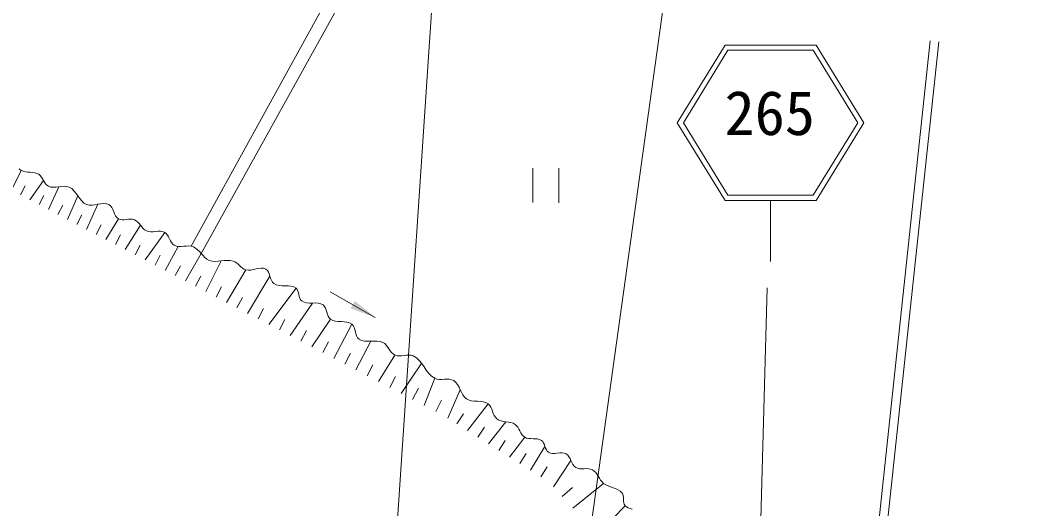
# Model space of a CAD drawing. Units: millimetres, scale not verified. Extents: x 40000 to 680000, y 20000 to 380000.
# Drawn here: x 329952 to 388377, y 308494 to 336800 of the extents above; entities that cross this region are included whole.
import ezdxf
from ezdxf.enums import TextEntityAlignment as Align

# ---------------------------------------------------------------- set-up
doc = ezdxf.new("R2010")
doc.units = ezdxf.units.MM
doc.header["$LTSCALE"] = 1000
for name, color, linetype, lineweight in [('M-BGD', 7, 'Continuous', 13), ('M-STR-HTXT', 7, 'Continuous', 13), ('M-STR-STRC', 7, 'Continuous', 13)]:
    doc.layers.add(name, color=color, linetype=linetype, lineweight=lineweight)
doc.styles.add('ＭＳ ゴシック', font='')
doc.styles.get('ＭＳ ゴシック').set_extended_font_data('MS Gothic')

# ---------------------------------------------------------------- blocks, each defined once
blk = doc.blocks.new('田')
at = {"color": 7, "linetype": 'Continuous', "lineweight": 13}
for p, q in [((-0.75, 2), (-0.75, 0)), ((0.75, 0), (0.75, 2))]:
    blk.add_line(p, q, dxfattribs=at)
blk = doc.blocks.new('filled_arrow')
at = {"color": 0, "linetype": 'Continuous', "lineweight": -2}
blk.add_solid([(7.5, 1.25), (0, 0), (7.5, -1.25)], dxfattribs=at)

msp = doc.modelspace()

# ---------------------------------------------------------------- linework, layer by layer
at = {"layer": 'M-BGD'}
for p, q in [((339860, 323706), (349626, 341470)), ((340443, 323276), (350364, 341193)), ((378950, 300870), (382659, 335599)), ((379114, 297698), (383156, 335546)), ((329441, 326953), (330017, 328101)), ((329975, 326675), (330250, 327201)), ((330510, 326396), (331304, 327515)), ((331050, 326114), (331328, 326646)), ((331591, 325832), (332182, 327148)), ((332685, 325261), (333292, 326622)), ((332138, 325546), (332419, 326085)), ((333792, 324683), (334453, 326132)), ((333238, 324972), (333522, 325517)), ((334351, 324392), (334639, 324943)), ((334911, 324099), (335646, 325287)), ((336043, 323509), (336916, 324920)), ((335477, 323804), (335768, 324362)), ((337189, 322911), (338322, 324502)), ((336616, 323210), (336910, 323774)), ((338348, 322306), (339107, 323699)), ((337768, 322609), (338066, 323180)), ((339520, 321695), (340443, 323276)), ((338933, 322001), (339235, 322578)), ((340706, 321076), (341595, 322856)), ((340112, 321386), (340417, 321970)), ((341905, 320450), (343028, 322334)), ((343118, 319817), (344421, 321977)), ((341305, 320763), (341613, 321355)), ((344346, 319177), (345935, 321273)), ((350520, 319580), (347911, 321060)), ((342511, 320134), (342824, 320732)), ((345588, 318529), (346878, 320416)), ((343732, 319497), (344048, 320102)), ((344967, 318853), (345286, 319465)), ((346844, 317873), (347919, 319473)), ((348115, 317210), (349165, 319196)), ((346215, 318201), (346539, 318821)), ((347479, 317542), (347806, 318169)), ((349400, 316540), (350258, 318204)), ((348757, 316875), (349088, 317509)), ((350700, 315861), (351656, 317397)), ((350050, 316201), (350384, 316842)), ((352016, 315175), (353175, 316902)), ((351358, 315518), (351696, 316167)), ((353346, 314481), (353963, 316059)), ((352681, 314828), (353023, 315484)), ((354729, 313747), (355444, 315396)), ((354019, 314130), (354366, 314794)), ((355862, 313031), (357055, 314582)), ((355254, 313416), (355622, 313999)), ((356470, 312647), (356838, 313229)), ((357078, 312262), (358088, 313538)), ((358292, 311495), (359177, 312645)), ((357685, 311879), (358052, 312460)), ((359504, 310728), (360351, 312110)), ((358898, 311112), (359265, 311693)), ((360110, 310345), (360477, 310926)), ((360852, 309769), (361855, 311286)), ((361354, 309208), (361941, 309732)), ((361965, 308524), (363745, 309969)), ((363339, 306986), (364990, 308677))]:
    msp.add_line(p, q, dxfattribs=at)
msp.add_lwpolyline([(329903, 328185), (330017, 328101), (330135, 328049), (330262, 328018), (330393, 328001), (330527, 327990), (330661, 327979), (330792, 327960), (330917, 327926), (331032, 327870), (331117, 327801), (331187, 327715), (331248, 327618), (331304, 327515), (331361, 327414), (331423, 327321), (331497, 327240), (331586, 327178), (331725, 327131), (331873, 327118), (332026, 327127), (332182, 327148), (332339, 327170), (332494, 327182), (332643, 327173), (332786, 327132), (332937, 327041), (333067, 326919), (333183, 326775), (333292, 326622), (333401, 326468), (333517, 326326), (333648, 326206), (333801, 326117), (333955, 326078), (334117, 326076), (334284, 326098), (334453, 326132), (334622, 326163), (334786, 326180), (334944, 326169), (335092, 326117), (335189, 326043), (335262, 325944), (335320, 325829), (335371, 325705), (335421, 325580), (335479, 325464), (335551, 325363), (335646, 325287), (335751, 325246), (335863, 325232), (335981, 325237), (336102, 325252), (336223, 325268), (336343, 325277), (336459, 325271), (336569, 325241), (336670, 325183), (336759, 325106), (336840, 325016), (336916, 324920), (336992, 324823), (337072, 324732), (337160, 324654), (337261, 324595), (337387, 324556), (337520, 324544), (337657, 324547), (337797, 324559), (337936, 324569), (338071, 324569), (338201, 324550), (338322, 324502), (338412, 324434), (338484, 324345), (338545, 324242), (338599, 324133), (338653, 324024), (338714, 323921), (338786, 323832), (338876, 323764), (339002, 323714), (339138, 323694), (339278, 323694), (339423, 323704), (339568, 323716), (339711, 323721), (339851, 323709), (339983, 323672), (340114, 323600), (340232, 323504), (340340, 323394), (340443, 323276), (340547, 323159), (340655, 323050), (340773, 322957), (340906, 322887), (341071, 322844), (341242, 322830), (341418, 322838), (341595, 322856), (341773, 322875), (341949, 322886), (342122, 322878), (342290, 322841), (342392, 322796), (342485, 322734), (342573, 322662), (342658, 322584), (342743, 322506), (342832, 322435), (342926, 322376), (343028, 322334), (343170, 322313), (343317, 322322), (343467, 322351), (343618, 322387), (343767, 322420), (343912, 322437), (344051, 322428), (344182, 322380), (344270, 322307), (344335, 322211), (344382, 322099), (344421, 321977), (344458, 321854), (344503, 321737), (344562, 321633), (344643, 321549), (344786, 321474), (344946, 321435), (345118, 321420), (345294, 321417), (345470, 321413), (345639, 321397), (345796, 321354), (345935, 321273), (346000, 321199), (346044, 321109), (346073, 321008), (346096, 320902), (346118, 320797), (346148, 320696), (346192, 320607), (346258, 320534), (346393, 320460), (346545, 320423), (346709, 320413), (346878, 320416), (347049, 320419), (347213, 320410), (347367, 320376), (347504, 320304), (347583, 320222), (347639, 320122), (347680, 320009), (347713, 319890), (347746, 319771), (347786, 319657), (347841, 319556), (347919, 319473), (348055, 319397), (348208, 319357), (348373, 319341), (348543, 319336), (348713, 319332), (348877, 319315), (349030, 319274), (349165, 319196), (349245, 319109), (349300, 319001), (349338, 318881), (349369, 318754), (349401, 318628), (349441, 318509), (349498, 318404), (349580, 318320), (349731, 318242), (349897, 318205), (350074, 318197), (350258, 318204), (350444, 318215), (350626, 318215), (350801, 318193), (350964, 318135), (351068, 318065), (351156, 317975), (351234, 317871), (351308, 317761), (351382, 317652), (351461, 317550), (351551, 317463), (351656, 317397), (351781, 317358), (351912, 317348), (352048, 317356), (352187, 317373), (352325, 317390), (352461, 317399), (352592, 317388), (352718, 317351), (352906, 317236), (353067, 317083), (353210, 316905), (353344, 316713), (353478, 316520), (353620, 316339), (353779, 316181), (353963, 316059), (354093, 316013), (354232, 315994), (354376, 315993), (354522, 315999), (354668, 316005), (354810, 316000), (354945, 315975), (355071, 315920), (355194, 315821), (355291, 315694), (355372, 315550), (355444, 315396), (355515, 315242), (355594, 315095), (355689, 314965), (355809, 314859), (355950, 314790), (356104, 314751), (356268, 314734), (356436, 314726), (356603, 314718), (356765, 314698), (356917, 314657), (357055, 314582), (357144, 314496), (357212, 314391), (357265, 314273), (357311, 314148), (357357, 314023), (357410, 313903), (357476, 313796), (357562, 313706), (357678, 313635), (357808, 313588), (357945, 313559), (358088, 313538), (358231, 313518), (358370, 313491), (358503, 313448), (358623, 313383), (358709, 313307), (358779, 313216), (358840, 313115), (358897, 313009), (358954, 312903), (359016, 312804), (359089, 312716), (359177, 312645), (359288, 312594), (359408, 312569), (359535, 312559), (359665, 312558), (359794, 312555), (359920, 312544), (360038, 312515), (360146, 312460), (360218, 312392), (360272, 312307), (360314, 312211), (360351, 312110), (360388, 312009), (360431, 311915), (360487, 311832), (360561, 311768), (360675, 311719), (360800, 311701), (360931, 311704), (361066, 311718), (361202, 311732), (361334, 311736), (361460, 311721), (361576, 311676), (361668, 311603), (361741, 311509), (361801, 311401), (361855, 311286), (361908, 311171), (361967, 311062), (362039, 310966), (362130, 310891), (362240, 310843), (362359, 310820), (362484, 310815), (362612, 310818), (362741, 310822), (362867, 310818), (362987, 310798), (363099, 310753), (363201, 310680), (363287, 310590), (363364, 310488), (363434, 310379), (363503, 310267), (363574, 310158), (363654, 310057), (363745, 309969), (363869, 309885), (364007, 309820), (364152, 309766), (364299, 309715), (364443, 309662), (364580, 309598), (364702, 309518), (364806, 309415), (364852, 309334), (364878, 309243), (364890, 309145), (364896, 309044), (364902, 308943), (364915, 308846), (364942, 308756), (364990, 308677), (365073, 308603), (365172, 308551), (365281, 308513), (365397, 308484)], dxfattribs=at)
at = {"layer": 'M-STR-HTXT'}
for points in [[(351235, 299219), (354560, 349097), (386687, 349097)], [(361535, 296867), (367861, 342285), (388377, 342285)]]:
    msp.add_lwpolyline(points, dxfattribs=at)
at = {"layer": 'M-STR-STRC'}
for p, q in [((370781, 335356), (368017, 330856)), ((370949, 335056), (368369, 330856)), ((370781, 335356), (376053, 335356)), ((370949, 335056), (375886, 335056)), ((378465, 330856), (375886, 335056)), ((378817, 330856), (376053, 335356)), ((368017, 330856), (370781, 326356)), ((368369, 330856), (370949, 326656)), ((375886, 326656), (378465, 330856)), ((376053, 326356), (378817, 330856)), ((370949, 326656), (375886, 326656)), ((370781, 326356), (376053, 326356)), ((373417, 326356), (373417, 322828)), ((372448, 293684), (373224, 321294))]:
    msp.add_line(p, q, dxfattribs=at)

# ---------------------------------------------------------------- block references
at = {"layer": 'M-BGD'}
for name, p, xscale, yscale, rotation in [('田', (360399, 326226), 1000, 1000, 359.79165), ('filled_arrow', (350520, 319580), 200, 200, 150.4)]:
    msp.add_blockref(name, p, dxfattribs=dict(at, xscale=xscale, yscale=yscale, rotation=rotation))

# ---------------------------------------------------------------- texts
at = {"layer": 'M-STR-STRC', "style": 'ＭＳ ゴシック'}
msp.add_text('265', height=2566, dxfattribs=at).set_placement((373371, 329376), align=Align.BOTTOM_CENTER)

doc.saveas('drawing.dxf')
